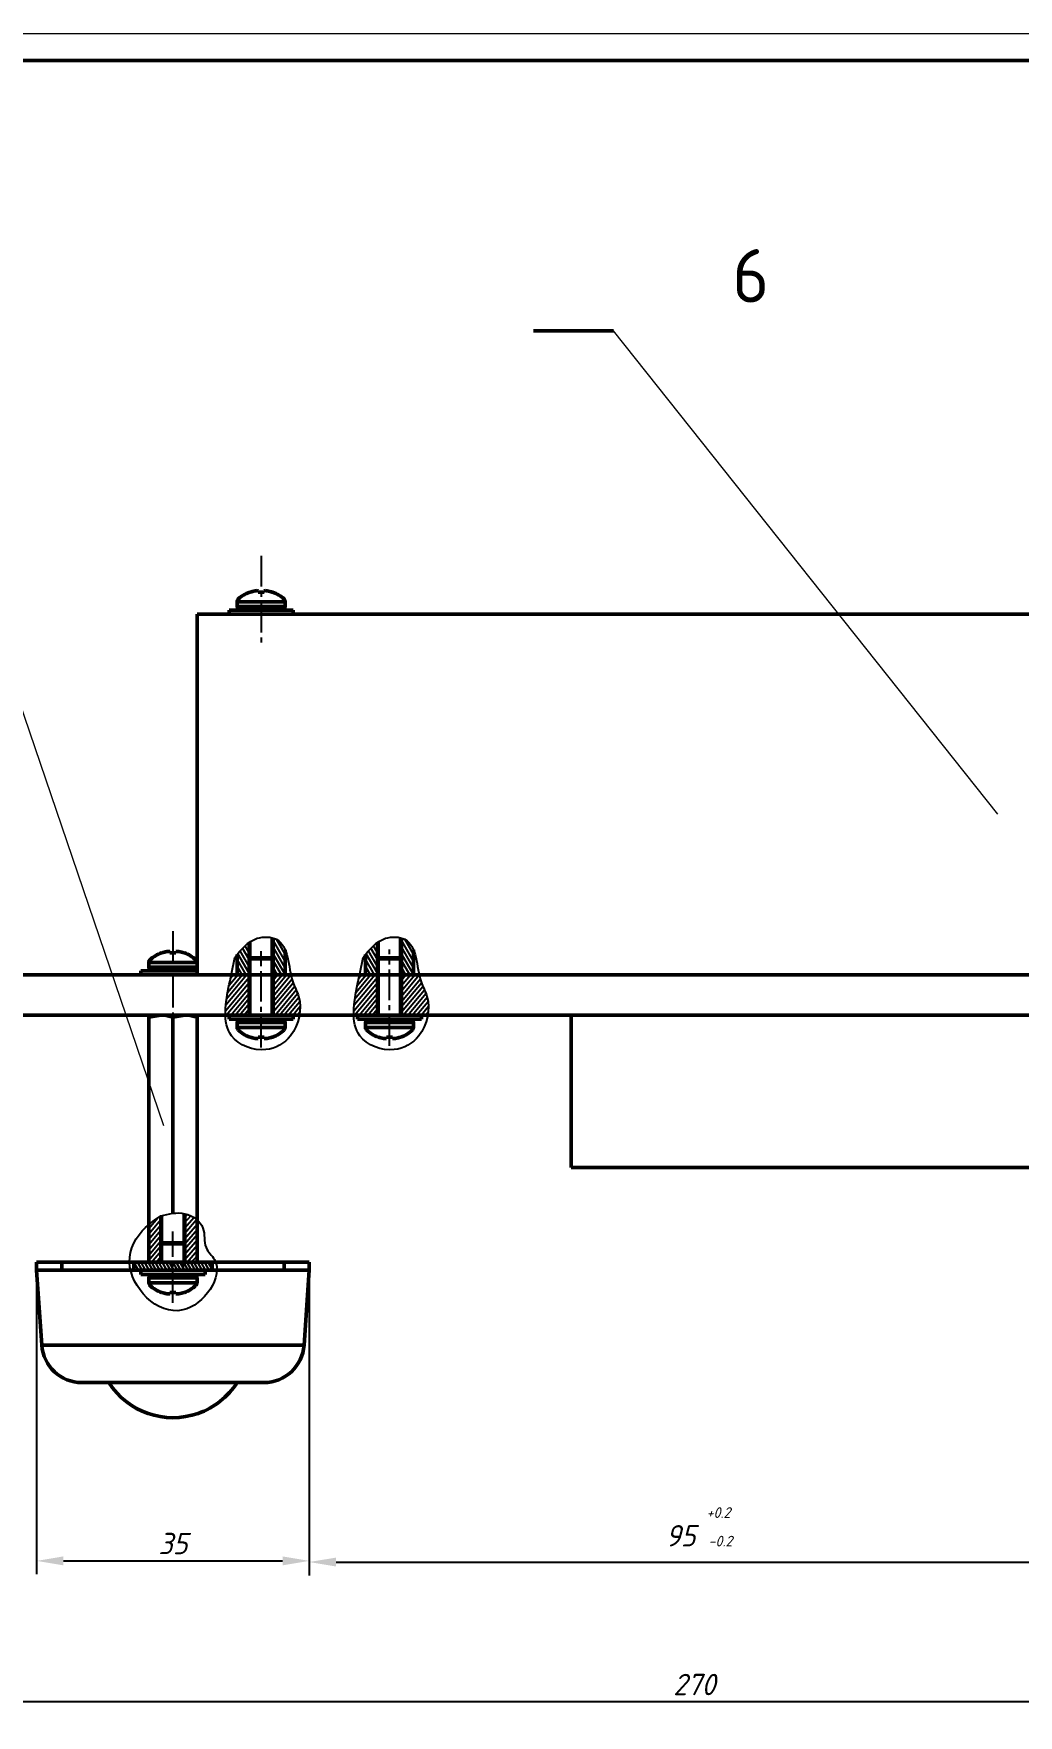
# Model space of a CAD drawing. Header units: inches. Extents: x -1846 to 3013, y 0 to 1997.
# Drawn here: x 197.4 to 381.6, y 526.3 to 841 of the extents above; entities that cross this region are included whole.
import ezdxf

# ---------------------------------------------------------------- set-up
doc = ezdxf.new("R2010")
doc.units = ezdxf.units.IN
doc.linetypes.add('CENTER2', pattern=[28.575, 19.05, -3.175, 3.175, -3.175])
doc.layers.get('0').update_dxf_attribs({"color": 2, "lineweight": 0})
for name, color, linetype, lineweight in [('Basic', 7, 'Continuous', 50), ('Center', 1, 'CENTER2', 25), ('Thin', 3, 'Continuous', 25)]:
    doc.layers.add(name, color=color, linetype=linetype, lineweight=lineweight)
doc.styles.add('Annotative', font='')
doc.styles.get("Standard").update_dxf_attribs({"font": '', "height": 4})
doc.styles.get('Annotative').set_extended_font_data('TCVN 7284', italic=True)
doc.styles.get('Standard').set_extended_font_data('TCVN 7284', italic=True)
doc.dimstyles.new('TCVN 7284', dxfattribs={"dimscale": 2, "dimtxt": 4, "dimasz": 2.5, "dimexe": 1.25, "dimexo": 0.625, "dimtad": 1, "dimtoh": 1, "dimdec": 0, "dimlfac": 0.66, "dimtxsty": 'Standard', "dimcen": 2.5, "dimclrd": 7, "dimclre": 7, "dimclrt": 7, "dimadec": 0, "dimazin": 0, "dimtfac": 1, "dimtdec": 0, "dimtofl": 0, "dimtmove": 0, "dimatfit": 3, "dimfxl": 1, "dimlwd": 25, "dimlwe": 25, "dimarcsym": 0})
pattern_1 = [(50, (1656.0918, -181.116), (-0.48643822, 0.40817013), [])]

# ---------------------------------------------------------------- blocks, each defined once
blk = doc.blocks.new('*D20')
at = {"layer": 'Defpoints', "color": 0, "ltscale": 0.3, "transparency": 16777216}
for p in [(523.48, 657.37), (118.48, 619.87), (118.48, 528.83)]:
    blk.add_point(p, dxfattribs=at)
at = {"layer": 'Thin', "color": 7, "linetype": 'Continuous', "lineweight": 25, "ltscale": 0.3, "transparency": 16777216}
for p, q in [((523.48, 656.12), (523.48, 526.33)), ((118.48, 618.62), (118.48, 526.33)), ((518.48, 528.83), (123.48, 528.83))]:
    blk.add_line(p, q, dxfattribs=at)
at = {"layer": 'Thin', "color": 7, "ltscale": 0.3, "transparency": 16777216}
for points in [[(123.48, 529.66), (123.48, 527.99), (118.48, 528.83)], [(518.48, 529.66), (518.48, 527.99), (523.48, 528.83)]]:
    blk.add_solid(points, dxfattribs=at)
at = {"layer": 'Thin', "color": 7, "ltscale": 0.3, "transparency": 16777216, "insert": (320.98, 532.1), "char_height": 4, "attachment_point": 5}
blk.add_mtext('270', dxfattribs=at)
blk = doc.blocks.new('*D21')
at = {"layer": 'Defpoints', "color": 0, "ltscale": 0.3, "transparency": 16777216}
for p in [(197.98, 609.6), (248.98, 609.6), (248.98, 555.23)]:
    blk.add_point(p, dxfattribs=at)
at = {"layer": 'Thin', "color": 7, "linetype": 'Continuous', "lineweight": 25, "ltscale": 0.3, "transparency": 16777216}
for p, q in [((197.98, 608.35), (197.98, 552.73)), ((248.98, 608.35), (248.98, 552.73)), ((202.98, 555.23), (243.98, 555.23))]:
    blk.add_line(p, q, dxfattribs=at)
at = {"layer": 'Thin', "color": 7, "ltscale": 0.3, "transparency": 16777216}
for points in [[(202.98, 556.07), (202.98, 554.4), (197.98, 555.23)], [(243.98, 556.07), (243.98, 554.4), (248.98, 555.23)]]:
    blk.add_solid(points, dxfattribs=at)
at = {"layer": 'Thin', "color": 7, "ltscale": 0.3, "transparency": 16777216, "insert": (223.48, 558.48), "char_height": 4, "attachment_point": 5}
blk.add_mtext('35', dxfattribs=at)
blk = doc.blocks.new('*D22')
at = {"layer": 'Defpoints', "color": 0, "ltscale": 0.3, "transparency": 16777216}
for p in [(394.77, 628.87), (248.98, 609.6), (394.77, 555.02)]:
    blk.add_point(p, dxfattribs=at)
at = {"layer": 'Thin', "color": 7, "linetype": 'Continuous', "lineweight": 25, "ltscale": 0.3, "transparency": 16777216}
for p, q in [((394.77, 627.62), (394.77, 552.52)), ((248.98, 608.35), (248.98, 552.52)), ((253.98, 555.02), (389.77, 555.02))]:
    blk.add_line(p, q, dxfattribs=at)
at = {"layer": 'Thin', "color": 7, "ltscale": 0.3, "transparency": 16777216}
for points in [[(253.98, 555.85), (253.98, 554.18), (248.98, 555.02)], [(389.77, 555.85), (389.77, 554.18), (394.77, 555.02)]]:
    blk.add_solid(points, dxfattribs=at)
at = {"layer": 'Thin', "color": 7, "ltscale": 0.3, "transparency": 16777216, "insert": (321.87, 561.6), "char_height": 4, "attachment_point": 5}
blk.add_mtext('   {\\H0.5x;+0.2}\\P95 {\\H0.5x;-0.2}', dxfattribs=at)

msp = doc.modelspace()

# ---------------------------------------------------------------- hatches: boundary and pattern name
at = {"layer": 'Thin', "ltscale": 0.3}
h = msp.add_hatch(dxfattribs=at)
h.set_pattern_fill('ANSI31', color=256, scale=0.2, angle=75)
h.set_pattern_definition([(120, (1656.0918, -181.116), (-0.54992613, -0.3175), [])])
edge = h.paths.add_edge_path()
edge.add_spline(control_points=[(237.73, 670.95), (236.88, 670.35), (236.16, 669.53), (235.48, 668.67)], knot_values=[51.261888, 51.261888, 51.261888, 51.261888, 54.420323, 54.420323, 54.420323, 54.420323], degree=3, periodic=0)
edge.add_line((235.48, 668.67), (235.48, 664.87))
edge.add_line((235.48, 664.87), (237.73, 664.87))
edge.add_line((237.73, 664.87), (237.73, 670.95))
edge = h.paths.add_edge_path()
edge.add_spline(control_points=[(244.48, 669.56), (244.46, 669.6), (244.44, 669.64), (244.42, 669.68)], knot_values=[43.08885, 43.08885, 43.08885, 43.08885, 43.230797, 43.230797, 43.230797, 43.230797], degree=3, periodic=0)
edge.add_spline(control_points=[(244.42, 669.68), (244.37, 669.8), (244.32, 669.91), (244.27, 670.02)], knot_values=[43.230797, 43.230797, 43.230797, 43.230797, 43.621142, 43.621142, 43.621142, 43.621142], degree=3, periodic=0)
edge.add_spline(control_points=[(244.27, 670.02), (244.22, 670.12), (244.17, 670.2), (244.12, 670.29)], knot_values=[43.621142, 43.621142, 43.621142, 43.621142, 43.944085, 43.944085, 43.944085, 43.944085], degree=3, periodic=0)
edge.add_spline(control_points=[(244.12, 670.29), (244.07, 670.37), (244.03, 670.45), (243.97, 670.52)], knot_values=[43.944085, 43.944085, 43.944085, 43.944085, 44.238556, 44.238556, 44.238556, 44.238556], degree=3, periodic=0)
edge.add_spline(control_points=[(243.97, 670.52), (243.94, 670.57), (243.9, 670.63), (243.86, 670.68)], knot_values=[44.238556, 44.238556, 44.238556, 44.238556, 44.453025, 44.453025, 44.453025, 44.453025], degree=3, periodic=0)
edge.add_spline(control_points=[(243.86, 670.68), (243.83, 670.73), (243.79, 670.77), (243.75, 670.82)], knot_values=[44.453025, 44.453025, 44.453025, 44.453025, 44.650365, 44.650365, 44.650365, 44.650365], degree=3, periodic=0)
edge.add_spline(control_points=[(243.75, 670.82), (243.71, 670.87), (243.67, 670.91), (243.62, 670.96)], knot_values=[44.650365, 44.650365, 44.650365, 44.650365, 44.865447, 44.865447, 44.865447, 44.865447], degree=3, periodic=0)
edge.add_spline(control_points=[(243.62, 670.96), (243.58, 671), (243.54, 671.04), (243.5, 671.08)], knot_values=[44.865447, 44.865447, 44.865447, 44.865447, 45.062289, 45.062289, 45.062289, 45.062289], degree=3, periodic=0)
edge.add_spline(control_points=[(243.5, 671.08), (243.45, 671.13), (243.4, 671.17), (243.35, 671.21)], knot_values=[45.062289, 45.062289, 45.062289, 45.062289, 45.277881, 45.277881, 45.277881, 45.277881], degree=3, periodic=0)
edge.add_spline(control_points=[(243.35, 671.21), (243.31, 671.25), (243.26, 671.28), (243.21, 671.32)], knot_values=[45.277881, 45.277881, 45.277881, 45.277881, 45.4743, 45.4743, 45.4743, 45.4743], degree=3, periodic=0)
edge.add_spline(control_points=[(243.21, 671.32), (243.16, 671.36), (243.11, 671.39), (243.05, 671.43)], knot_values=[45.4743, 45.4743, 45.4743, 45.4743, 45.690323, 45.690323, 45.690323, 45.690323], degree=3, periodic=0)
edge.add_spline(control_points=[(243.05, 671.43), (243, 671.46), (242.95, 671.49), (242.9, 671.52)], knot_values=[45.690323, 45.690323, 45.690323, 45.690323, 45.886363, 45.886363, 45.886363, 45.886363], degree=3, periodic=0)
edge.add_spline(control_points=[(242.9, 671.52), (242.89, 671.53), (242.83, 671.56), (242.77, 671.59), (242.72, 671.61)], knot_values=[45.886363, 45.886363, 45.886363, 45.886363, 45.92988, 46.099942, 46.099942, 46.099942, 46.099942], degree=3, periodic=0)
edge.add_spline(control_points=[(242.72, 671.61), (242.67, 671.63), (242.61, 671.66), (242.55, 671.68)], knot_values=[46.099942, 46.099942, 46.099942, 46.099942, 46.298371, 46.298371, 46.298371, 46.298371], degree=3, periodic=0)
edge.add_spline(control_points=[(242.55, 671.68), (242.49, 671.71), (242.42, 671.73), (242.36, 671.75)], knot_values=[46.298371, 46.298371, 46.298371, 46.298371, 46.512031, 46.512031, 46.512031, 46.512031], degree=3, periodic=0)
edge.add_spline(control_points=[(242.36, 671.75), (242.31, 671.77), (242.27, 671.78), (242.23, 671.79)], knot_values=[46.512031, 46.512031, 46.512031, 46.512031, 46.650452, 46.650452, 46.650452, 46.650452], degree=3, periodic=0)
edge.add_line((242.23, 671.79), (242.23, 664.87))
edge.add_line((242.23, 664.87), (244.48, 664.87))
edge.add_line((244.48, 664.87), (244.48, 669.56))
h = msp.add_hatch(dxfattribs=at)
h.set_pattern_fill('ANSI31', color=256, scale=0.2, angle=75)
h.set_pattern_definition([(120, (1680.0918, -181.116), (-0.54992613, -0.3175), [])])
edge = h.paths.add_edge_path()
edge.add_spline(control_points=[(261.73, 670.95), (260.88, 670.35), (260.16, 669.53), (259.48, 668.67)], knot_values=[51.261888, 51.261888, 51.261888, 51.261888, 54.420323, 54.420323, 54.420323, 54.420323], degree=3, periodic=0)
edge.add_line((259.48, 668.67), (259.48, 664.87))
edge.add_line((259.48, 664.87), (261.73, 664.87))
edge.add_line((261.73, 664.87), (261.73, 670.95))
edge = h.paths.add_edge_path()
edge.add_spline(control_points=[(268.48, 669.56), (268.46, 669.6), (268.44, 669.64), (268.42, 669.68)], knot_values=[43.08885, 43.08885, 43.08885, 43.08885, 43.230797, 43.230797, 43.230797, 43.230797], degree=3, periodic=0)
edge.add_spline(control_points=[(268.42, 669.68), (268.37, 669.8), (268.32, 669.91), (268.27, 670.02)], knot_values=[43.230797, 43.230797, 43.230797, 43.230797, 43.621142, 43.621142, 43.621142, 43.621142], degree=3, periodic=0)
edge.add_spline(control_points=[(268.27, 670.02), (268.22, 670.12), (268.17, 670.2), (268.12, 670.29)], knot_values=[43.621142, 43.621142, 43.621142, 43.621142, 43.944085, 43.944085, 43.944085, 43.944085], degree=3, periodic=0)
edge.add_spline(control_points=[(268.12, 670.29), (268.07, 670.37), (268.03, 670.45), (267.97, 670.52)], knot_values=[43.944085, 43.944085, 43.944085, 43.944085, 44.238556, 44.238556, 44.238556, 44.238556], degree=3, periodic=0)
edge.add_spline(control_points=[(267.97, 670.52), (267.94, 670.57), (267.9, 670.63), (267.86, 670.68)], knot_values=[44.238556, 44.238556, 44.238556, 44.238556, 44.453025, 44.453025, 44.453025, 44.453025], degree=3, periodic=0)
edge.add_spline(control_points=[(267.86, 670.68), (267.83, 670.73), (267.79, 670.77), (267.75, 670.82)], knot_values=[44.453025, 44.453025, 44.453025, 44.453025, 44.650365, 44.650365, 44.650365, 44.650365], degree=3, periodic=0)
edge.add_spline(control_points=[(267.75, 670.82), (267.71, 670.87), (267.67, 670.91), (267.62, 670.96)], knot_values=[44.650365, 44.650365, 44.650365, 44.650365, 44.865447, 44.865447, 44.865447, 44.865447], degree=3, periodic=0)
edge.add_spline(control_points=[(267.62, 670.96), (267.58, 671), (267.54, 671.04), (267.5, 671.08)], knot_values=[44.865447, 44.865447, 44.865447, 44.865447, 45.062289, 45.062289, 45.062289, 45.062289], degree=3, periodic=0)
edge.add_spline(control_points=[(267.5, 671.08), (267.45, 671.13), (267.4, 671.17), (267.35, 671.21)], knot_values=[45.062289, 45.062289, 45.062289, 45.062289, 45.277881, 45.277881, 45.277881, 45.277881], degree=3, periodic=0)
edge.add_spline(control_points=[(267.35, 671.21), (267.31, 671.25), (267.26, 671.28), (267.21, 671.32)], knot_values=[45.277881, 45.277881, 45.277881, 45.277881, 45.4743, 45.4743, 45.4743, 45.4743], degree=3, periodic=0)
edge.add_spline(control_points=[(267.21, 671.32), (267.16, 671.36), (267.11, 671.39), (267.05, 671.43)], knot_values=[45.4743, 45.4743, 45.4743, 45.4743, 45.690323, 45.690323, 45.690323, 45.690323], degree=3, periodic=0)
edge.add_spline(control_points=[(267.05, 671.43), (267, 671.46), (266.95, 671.49), (266.9, 671.52)], knot_values=[45.690323, 45.690323, 45.690323, 45.690323, 45.886363, 45.886363, 45.886363, 45.886363], degree=3, periodic=0)
edge.add_spline(control_points=[(266.9, 671.52), (266.89, 671.53), (266.83, 671.56), (266.77, 671.59), (266.72, 671.61)], knot_values=[45.886363, 45.886363, 45.886363, 45.886363, 45.92988, 46.099942, 46.099942, 46.099942, 46.099942], degree=3, periodic=0)
edge.add_spline(control_points=[(266.72, 671.61), (266.67, 671.63), (266.61, 671.66), (266.55, 671.68)], knot_values=[46.099942, 46.099942, 46.099942, 46.099942, 46.298371, 46.298371, 46.298371, 46.298371], degree=3, periodic=0)
edge.add_spline(control_points=[(266.55, 671.68), (266.49, 671.71), (266.42, 671.73), (266.36, 671.75)], knot_values=[46.298371, 46.298371, 46.298371, 46.298371, 46.512031, 46.512031, 46.512031, 46.512031], degree=3, periodic=0)
edge.add_spline(control_points=[(266.36, 671.75), (266.31, 671.77), (266.27, 671.78), (266.23, 671.79)], knot_values=[46.512031, 46.512031, 46.512031, 46.512031, 46.650452, 46.650452, 46.650452, 46.650452], degree=3, periodic=0)
edge.add_line((266.23, 671.79), (266.23, 664.87))
edge.add_line((266.23, 664.87), (268.48, 664.87))
edge.add_line((268.48, 664.87), (268.48, 669.56))
h = msp.add_hatch(dxfattribs=at)
h.set_pattern_fill('ANSI31', color=256, scale=0.2, angle=5)
h.set_pattern_definition(pattern_1)
edge = h.paths.add_edge_path()
edge.add_line((237.73, 664.87), (234.38, 664.87))
edge.add_spline(control_points=[(234.38, 664.87), (234.26, 664.3), (233.77, 661.9), (233.24, 659.23), (233.28, 657.37)], knot_values=[3.376613, 3.376613, 3.376613, 3.376613, 5.100631, 10.519226, 10.519226, 10.519226, 10.519226], degree=3, periodic=0)
edge.add_line((233.28, 657.37), (237.73, 657.37))
edge.add_line((237.73, 657.37), (237.73, 664.87))
edge = h.paths.add_edge_path()
edge.add_spline(control_points=[(247.25, 659.19), (247.25, 659.36), (247.23, 659.52), (247.21, 659.67)], knot_values=[32.800414, 32.800414, 32.800414, 32.800414, 33.27529, 33.27529, 33.27529, 33.27529], degree=3, periodic=0)
edge.add_spline(control_points=[(247.21, 659.67), (247.2, 659.82), (247.18, 659.96), (247.15, 660.1)], knot_values=[33.27529, 33.27529, 33.27529, 33.27529, 33.706842, 33.706842, 33.706842, 33.706842], degree=3, periodic=0)
edge.add_spline(control_points=[(247.15, 660.1), (247.13, 660.26), (247.09, 660.42), (247.06, 660.57)], knot_values=[33.706842, 33.706842, 33.706842, 33.706842, 34.182025, 34.182025, 34.182025, 34.182025], degree=3, periodic=0)
edge.add_spline(control_points=[(247.06, 660.57), (247.03, 660.66), (246.98, 660.87), (246.91, 661.07), (246.87, 661.19)], knot_values=[34.182025, 34.182025, 34.182025, 34.182025, 34.456669, 34.841739, 34.841739, 34.841739, 34.841739], degree=3, periodic=0)
edge.add_spline(control_points=[(246.87, 661.19), (246.76, 661.51), (246.63, 661.83), (246.5, 662.14)], knot_values=[34.841739, 34.841739, 34.841739, 34.841739, 35.876286, 35.876286, 35.876286, 35.876286], degree=3, periodic=0)
edge.add_spline(control_points=[(246.5, 662.14), (246.33, 662.53), (246.16, 662.91), (246.01, 663.32)], knot_values=[35.876286, 35.876286, 35.876286, 35.876286, 37.143834, 37.143834, 37.143834, 37.143834], degree=3, periodic=0)
edge.add_spline(control_points=[(246.01, 663.32), (245.98, 663.41), (245.83, 663.84), (245.7, 664.28), (245.62, 664.64)], knot_values=[37.143834, 37.143834, 37.143834, 37.143834, 37.426077, 38.433115, 38.433115, 38.433115, 38.433115], degree=3, periodic=0)
edge.add_spline(control_points=[(245.62, 664.64), (245.6, 664.72), (245.58, 664.79), (245.57, 664.87)], knot_values=[38.433115, 38.433115, 38.433115, 38.433115, 38.649825, 38.649825, 38.649825, 38.649825], degree=3, periodic=0)
edge.add_line((245.57, 664.87), (242.23, 664.87))
edge.add_line((242.23, 664.87), (242.23, 657.37))
edge.add_line((242.23, 657.37), (247.14, 657.37))
edge.add_spline(control_points=[(247.14, 657.37), (247.17, 657.52), (247.19, 657.67), (247.21, 657.81)], knot_values=[31.033763, 31.033763, 31.033763, 31.033763, 31.462315, 31.462315, 31.462315, 31.462315], degree=3, periodic=0)
edge.add_spline(control_points=[(247.21, 657.81), (247.22, 657.96), (247.24, 658.11), (247.25, 658.26)], knot_values=[31.462315, 31.462315, 31.462315, 31.462315, 31.893632, 31.893632, 31.893632, 31.893632], degree=3, periodic=0)
edge.add_spline(control_points=[(247.25, 658.26), (247.26, 658.42), (247.26, 658.59), (247.26, 658.75)], knot_values=[31.893632, 31.893632, 31.893632, 31.893632, 32.368735, 32.368735, 32.368735, 32.368735], degree=3, periodic=0)
edge.add_spline(control_points=[(247.26, 658.75), (247.26, 658.9), (247.26, 659.05), (247.25, 659.19)], knot_values=[32.368735, 32.368735, 32.368735, 32.368735, 32.800414, 32.800414, 32.800414, 32.800414], degree=3, periodic=0)
h = msp.add_hatch(dxfattribs=at)
h.set_pattern_fill('ANSI31', color=256, scale=0.2, angle=5)
h.set_pattern_definition([(50, (1680.0918, -181.116), (-0.48643822, 0.40817013), [])])
edge = h.paths.add_edge_path()
edge.add_line((261.73, 664.87), (258.38, 664.87))
edge.add_spline(control_points=[(258.38, 664.87), (258.26, 664.3), (257.77, 661.9), (257.24, 659.23), (257.28, 657.37)], knot_values=[3.376613, 3.376613, 3.376613, 3.376613, 5.100631, 10.519226, 10.519226, 10.519226, 10.519226], degree=3, periodic=0)
edge.add_line((257.28, 657.37), (261.73, 657.37))
edge.add_line((261.73, 657.37), (261.73, 664.87))
edge = h.paths.add_edge_path()
edge.add_spline(control_points=[(271.25, 659.19), (271.25, 659.36), (271.23, 659.52), (271.21, 659.67)], knot_values=[32.800414, 32.800414, 32.800414, 32.800414, 33.27529, 33.27529, 33.27529, 33.27529], degree=3, periodic=0)
edge.add_spline(control_points=[(271.21, 659.67), (271.2, 659.82), (271.18, 659.96), (271.15, 660.1)], knot_values=[33.27529, 33.27529, 33.27529, 33.27529, 33.706842, 33.706842, 33.706842, 33.706842], degree=3, periodic=0)
edge.add_spline(control_points=[(271.15, 660.1), (271.13, 660.26), (271.09, 660.42), (271.06, 660.57)], knot_values=[33.706842, 33.706842, 33.706842, 33.706842, 34.182025, 34.182025, 34.182025, 34.182025], degree=3, periodic=0)
edge.add_spline(control_points=[(271.06, 660.57), (271.03, 660.66), (270.98, 660.87), (270.91, 661.07), (270.87, 661.19)], knot_values=[34.182025, 34.182025, 34.182025, 34.182025, 34.456669, 34.841739, 34.841739, 34.841739, 34.841739], degree=3, periodic=0)
edge.add_spline(control_points=[(270.87, 661.19), (270.76, 661.51), (270.63, 661.83), (270.5, 662.14)], knot_values=[34.841739, 34.841739, 34.841739, 34.841739, 35.876286, 35.876286, 35.876286, 35.876286], degree=3, periodic=0)
edge.add_spline(control_points=[(270.5, 662.14), (270.33, 662.53), (270.16, 662.91), (270.01, 663.32)], knot_values=[35.876286, 35.876286, 35.876286, 35.876286, 37.143834, 37.143834, 37.143834, 37.143834], degree=3, periodic=0)
edge.add_spline(control_points=[(270.01, 663.32), (269.98, 663.41), (269.83, 663.84), (269.7, 664.28), (269.62, 664.64)], knot_values=[37.143834, 37.143834, 37.143834, 37.143834, 37.426077, 38.433115, 38.433115, 38.433115, 38.433115], degree=3, periodic=0)
edge.add_spline(control_points=[(269.62, 664.64), (269.6, 664.72), (269.58, 664.79), (269.57, 664.87)], knot_values=[38.433115, 38.433115, 38.433115, 38.433115, 38.649825, 38.649825, 38.649825, 38.649825], degree=3, periodic=0)
edge.add_line((269.57, 664.87), (266.23, 664.87))
edge.add_line((266.23, 664.87), (266.23, 657.37))
edge.add_line((266.23, 657.37), (271.14, 657.37))
edge.add_spline(control_points=[(271.14, 657.37), (271.17, 657.52), (271.19, 657.67), (271.21, 657.81)], knot_values=[31.033763, 31.033763, 31.033763, 31.033763, 31.462315, 31.462315, 31.462315, 31.462315], degree=3, periodic=0)
edge.add_spline(control_points=[(271.21, 657.81), (271.22, 657.96), (271.24, 658.11), (271.25, 658.26)], knot_values=[31.462315, 31.462315, 31.462315, 31.462315, 31.893632, 31.893632, 31.893632, 31.893632], degree=3, periodic=0)
edge.add_spline(control_points=[(271.25, 658.26), (271.26, 658.42), (271.26, 658.59), (271.26, 658.75)], knot_values=[31.893632, 31.893632, 31.893632, 31.893632, 32.368735, 32.368735, 32.368735, 32.368735], degree=3, periodic=0)
edge.add_spline(control_points=[(271.26, 658.75), (271.26, 658.9), (271.26, 659.05), (271.25, 659.19)], knot_values=[32.368735, 32.368735, 32.368735, 32.368735, 32.800414, 32.800414, 32.800414, 32.800414], degree=3, periodic=0)
h = msp.add_hatch(dxfattribs=at)
h.set_pattern_fill('ANSI31', color=256, scale=0.2, angle=5)
h.set_pattern_definition(pattern_1)
edge = h.paths.add_edge_path()
edge.add_spline(control_points=[(218.98, 611.5), (218.98, 611.45), (218.98, 611.21), (218.98, 611.15), (218.98, 611.1)], knot_values=[0, 0, 0, 0, 0.195092, 1, 1, 1, 1], degree=3, periodic=0)
edge.add_line((218.98, 611.1), (221.23, 611.1))
edge.add_line((221.23, 611.1), (221.23, 619.79))
edge.add_spline(control_points=[(221.23, 619.79), (220.46, 619.27), (219.69, 618.75), (218.98, 618.16)], knot_values=[0, 0, 0, 0, 2.784712, 2.784712, 2.784712, 2.784712], degree=3, periodic=0)
edge.add_line((218.98, 618.16), (218.98, 611.5))
edge = h.paths.add_edge_path(flags=17)
edge.add_spline(control_points=[(227.98, 619.06), (227.34, 619.61), (226.53, 620.01), (225.73, 620.19)], knot_values=[43.631797, 43.631797, 43.631797, 43.631797, 46.034733, 46.034733, 46.034733, 46.034733], degree=3, periodic=0)
edge.add_line((225.73, 620.19), (225.73, 611.1))
edge.add_line((225.73, 611.1), (227.98, 611.1))
edge.add_spline(control_points=[(227.98, 611.1), (227.98, 611.15), (227.98, 611.21), (227.98, 611.45), (227.98, 611.5)], knot_values=[0, 0, 0, 0, 0.804908, 1, 1, 1, 1], degree=3, periodic=0)
edge.add_line((227.98, 611.5), (227.98, 619.06))
at = {"layer": 'Thin'}
h = msp.add_hatch(dxfattribs=at)
h.set_pattern_fill('ANSI31', color=256, scale=0.18, angle=75)
h.set_pattern_definition([(120, (-82.9891, -290.3118), (-0.49493352, -0.28575), [])])
h.paths.add_polyline_path([(223.48, 611.1), (216.14, 611.1), (216.14, 609.6), (223.48, 609.6)])
h.paths.add_polyline_path([(230.81, 611.1), (223.48, 611.1), (223.48, 609.6), (230.81, 609.6)])

# ---------------------------------------------------------------- linework, layer by layer
for p, q in [((0, 841), (1189, 841)), ((221.79, 636.62), (171.09, 785.41)), ((377.76, 694.96), (305.89, 785.41))]:
    msp.add_line(p, q)
at = {"layer": 'Basic'}
for p, q in [((25, 836), (1184, 836)), ((305.89, 785.41), (290.89, 785.41)), ((237.83, 736.49), (237.9, 736.49)), ((239.39, 736.74), (239.41, 736.49)), ((239.41, 736.49), (240.54, 736.49)), ((240.54, 736.49), (240.56, 736.74)), ((242.05, 736.49), (242.13, 736.49)), ((235.48, 734.71), (235.48, 733.8)), ((235.48, 734.71), (244.48, 734.71)), ((235.48, 733.8), (244.48, 733.8)), ((244.48, 733.8), (244.48, 734.71)), ((227.98, 732.37), (517.48, 732.37)), ((227.98, 724.87), (227.98, 732.37)), ((233.98, 733.12), (233.98, 732.37)), ((233.98, 733.12), (245.98, 733.12)), ((245.98, 732.37), (245.98, 733.12)), ((227.98, 664.87), (227.98, 724.87)), ((237.73, 657.37), (237.73, 670.95)), ((242.23, 671.79), (242.23, 657.37)), ((261.73, 657.37), (261.73, 670.95)), ((266.23, 671.79), (266.23, 657.37)), ((218.98, 667.21), (218.98, 666.3)), ((218.98, 667.21), (227.98, 667.21)), ((221.33, 668.99), (221.4, 668.99)), ((222.89, 669.24), (222.91, 668.99)), ((222.91, 668.99), (224.04, 668.99)), ((224.04, 668.99), (224.06, 669.24)), ((225.55, 668.99), (225.63, 668.99)), ((235.48, 664.87), (235.48, 668.67)), ((237.73, 667.87), (238.03, 668.07)), ((237.73, 667.87), (242.23, 667.87)), ((241.93, 668.07), (238.03, 668.07)), ((242.23, 667.87), (241.93, 668.07)), ((244.48, 664.87), (244.48, 669.56)), ((259.48, 664.87), (259.48, 668.67)), ((261.73, 667.87), (262.03, 668.07)), ((261.73, 667.87), (266.23, 667.87)), ((265.93, 668.07), (262.03, 668.07)), ((266.23, 667.87), (265.93, 668.07)), ((268.48, 664.87), (268.48, 669.56)), ((151, 664.87), (219.02, 664.87)), ((217.48, 665.62), (217.48, 664.87)), ((217.48, 665.62), (227.98, 665.62)), ((218.98, 666.3), (227.98, 666.3)), ((219.02, 664.87), (227.98, 664.87)), ((227.98, 664.87), (407.61, 664.87)), ((407.61, 664.87), (231.5, 664.87)), ((239.98, 664.87), (247.48, 664.87)), ((151, 657.37), (219.02, 657.37)), ((218.98, 656.97), (221.23, 657.37)), ((218.98, 611.5), (218.98, 656.97)), ((231.5, 657.37), (219.02, 657.37)), ((223.48, 656.97), (225.73, 657.37)), ((223.48, 620.24), (223.48, 656.97)), ((227.98, 611.5), (227.98, 656.97)), ((401.98, 657.37), (231.5, 657.37)), ((247.31, 657.37), (232.64, 657.37)), ((233.98, 657.37), (233.98, 656.62)), ((245.98, 656.62), (233.98, 656.62)), ((235.48, 655.95), (235.48, 655.03)), ((244.48, 655.95), (235.48, 655.95)), ((244.48, 655.03), (235.48, 655.03)), ((247.48, 657.37), (239.98, 657.37)), ((244.48, 655.03), (244.48, 655.95)), ((245.98, 656.62), (245.98, 657.37)), ((271.31, 657.37), (256.64, 657.37)), ((257.98, 657.37), (257.98, 656.62)), ((269.98, 656.62), (257.98, 656.62)), ((259.48, 655.95), (259.48, 655.03)), ((268.48, 655.95), (259.48, 655.95)), ((268.48, 655.03), (259.48, 655.03)), ((271.48, 657.37), (263.98, 657.37)), ((268.48, 655.03), (268.48, 655.95)), ((269.98, 656.62), (269.98, 657.37)), ((297.94, 657.37), (297.94, 628.87)), ((237.9, 653.25), (237.83, 653.25)), ((239.41, 653.25), (239.39, 653)), ((240.54, 653.25), (239.41, 653.25)), ((240.56, 653), (240.54, 653.25)), ((242.13, 653.25), (242.05, 653.25)), ((261.9, 653.25), (261.83, 653.25)), ((263.41, 653.25), (263.39, 653)), ((264.54, 653.25), (263.41, 653.25)), ((264.56, 653), (264.54, 653.25)), ((266.13, 653.25), (266.05, 653.25)), ((297.94, 628.87), (394.77, 628.87)), ((225.73, 620.19), (225.73, 611.1)), ((221.23, 611.1), (221.23, 619.79)), ((221.23, 614.53), (221.53, 614.73)), ((221.23, 614.53), (225.73, 614.53)), ((225.43, 614.73), (221.53, 614.73)), ((225.73, 614.53), (225.43, 614.73)), ((197.98, 611.1), (197.98, 609.6)), ((197.98, 611.1), (202.68, 611.1)), ((202.68, 609.6), (202.68, 611.1)), ((216.14, 611.1), (202.68, 611.1)), ((216.14, 609.6), (216.14, 611.1)), ((230.81, 611.1), (216.14, 611.1)), ((225.61, 611.12), (225.73, 611.1)), ((230.81, 609.6), (230.81, 611.1)), ((230.81, 611.1), (244.27, 611.1)), ((244.27, 609.6), (244.27, 611.1)), ((244.27, 611.1), (248.98, 611.1)), ((248.98, 609.6), (248.98, 611.1)), ((197.98, 609.6), (198.96, 595.57)), ((197.98, 609.6), (202.68, 609.6)), ((216.14, 609.6), (202.68, 609.6)), ((230.81, 609.6), (216.14, 609.6)), ((217.48, 609.6), (217.48, 608.85)), ((229.48, 608.85), (217.48, 608.85)), ((218.98, 608.17), (218.98, 607.26)), ((227.98, 608.17), (218.98, 608.17)), ((227.98, 607.26), (227.98, 608.17)), ((229.48, 608.85), (229.48, 609.6)), ((230.81, 609.6), (244.27, 609.6)), ((244.27, 609.6), (248.98, 609.6)), ((248, 595.57), (248.98, 609.6)), ((227.98, 607.26), (218.98, 607.26)), ((221.4, 605.47), (221.33, 605.47)), ((222.91, 605.47), (222.89, 605.22)), ((224.04, 605.47), (222.91, 605.47)), ((224.06, 605.22), (224.04, 605.47)), ((225.63, 605.47), (225.55, 605.47)), ((198.96, 595.57), (248, 595.57)), ((240.51, 588.6), (206.44, 588.6))]:
    msp.add_line(p, q, dxfattribs=at)
for centre, radius, start, end in [((239.98, 730.53), 6.34, 109.825, 132.4927), ((239.98, 730.49), 6.36, 100.1662, 109.027), ((239.6, 731.42), 5.37, 93.964, 97.9842), ((239.05, 735.73), 1.07, 71.7311, 80.5485), ((240.9, 735.73), 1.07, 99.4515, 108.2689), ((240.35, 731.42), 5.37, 82.0158, 86.036), ((239.98, 730.49), 6.36, 70.973, 79.8338), ((239.98, 730.53), 6.34, 47.5073, 70.175), ((236.15, 734.71), 0.675, 132.4927, 180), ((236.15, 733.8), 0.675, 180, 270), ((243.8, 733.8), 0.675, 270, 0), ((243.8, 734.71), 0.675, 0, 47.5073), ((219.65, 667.21), 0.675, 132.4927, 180), ((223.48, 663.03), 6.34, 109.825, 132.4927), ((223.48, 662.99), 6.36, 100.1662, 109.027), ((223.1, 663.92), 5.37, 93.964, 97.9842), ((222.55, 668.23), 1.07, 71.7311, 80.5485), ((224.4, 668.23), 1.07, 99.4515, 108.2689), ((223.85, 663.92), 5.37, 82.0158, 86.036), ((223.48, 662.99), 6.36, 70.973, 79.8338), ((223.48, 663.03), 6.34, 47.5073, 70.175), ((227.3, 667.21), 0.675, 0, 47.5073), ((219.65, 666.3), 0.675, 180, 270), ((227.3, 666.3), 0.675, 270, 0), ((236.15, 655.95), 0.675, 90, 180), ((236.15, 655.03), 0.675, 180, 227.5073), ((239.98, 659.21), 6.34, 227.5073, 250.175), ((239.98, 659.21), 6.34, 289.825, 312.4927), ((243.8, 655.95), 0.675, 0, 90), ((243.8, 655.03), 0.675, 312.4927, 0), ((260.15, 655.95), 0.675, 90, 180), ((260.15, 655.03), 0.675, 180, 227.5073), ((263.98, 659.21), 6.34, 227.5073, 250.175), ((263.98, 659.21), 6.34, 289.825, 312.4927), ((267.8, 655.95), 0.675, 0, 90), ((267.8, 655.03), 0.675, 312.4927, 0), ((239.98, 659.26), 6.36, 250.973, 259.8338), ((239.6, 658.32), 5.37, 262.0158, 266.036), ((239.05, 654.01), 1.07, 279.4515, 288.2689), ((240.9, 654.01), 1.07, 251.7311, 260.5485), ((240.35, 658.32), 5.37, 273.964, 277.9842), ((239.98, 659.26), 6.36, 280.1662, 289.027), ((263.98, 659.26), 6.36, 250.973, 259.8338), ((263.6, 658.32), 5.37, 262.0158, 266.036), ((263.05, 654.01), 1.07, 279.4515, 288.2689), ((264.9, 654.01), 1.07, 251.7311, 260.5485), ((264.35, 658.32), 5.37, 273.964, 277.9842), ((263.98, 659.26), 6.36, 280.1662, 289.027), ((219.65, 608.17), 0.675, 90, 180), ((227.3, 608.17), 0.675, 0, 90), ((219.65, 607.26), 0.675, 180, 227.5073), ((223.48, 611.43), 6.34, 227.5073, 250.175), ((223.48, 611.48), 6.36, 250.973, 259.8338), ((223.1, 610.55), 5.37, 262.0158, 266.036), ((222.55, 606.24), 1.07, 279.4515, 288.2689), ((224.4, 606.24), 1.07, 251.7311, 260.5485), ((223.85, 610.55), 5.37, 273.964, 277.9842), ((223.48, 611.48), 6.36, 280.1662, 289.027), ((223.48, 611.43), 6.34, 289.825, 312.4927), ((227.3, 607.26), 0.675, 312.4927, 0), ((206.44, 596.1), 7.5, 184, 270), ((240.51, 596.1), 7.5, 270, 356), ((223.48, 596.28), 14.25, 212.6369, 289.3348), ((223.48, 596.28), 14.25, 289.3348, 327.3631)]:
    msp.add_arc(centre, radius, start, end, dxfattribs=at)
for points, knots in [([(218.98, 657.37), (218.98, 657.32), (218.98, 657.25), (218.98, 657.01), (218.98, 656.97)], [0, 0, 0, 0, 0.8049075, 1, 1, 1, 1]), ([(221.23, 657.37), (221.28, 657.37), (222.04, 657.36), (222.78, 657.16), (223.48, 656.97)], [0, 0, 0, 0, 0.0701596, 1, 1, 1, 1]), ([(225.73, 657.37), (225.78, 657.37), (226.54, 657.36), (227.28, 657.16), (227.98, 656.97)], [0, 0, 0, 0, 0.07016, 1, 1, 1, 1]), ([(227.98, 656.97), (227.98, 657.01), (227.98, 657.25), (227.98, 657.32), (227.98, 657.37)], [0, 0, 0, 0, 0.195092, 1, 1, 1, 1]), ([(218.98, 611.1), (218.98, 611.15), (218.98, 611.21), (218.98, 611.45), (218.98, 611.5)], [0, 0, 0, 0, 0.8049075, 1, 1, 1, 1]), ([(227.98, 611.5), (227.98, 611.45), (227.98, 611.21), (227.98, 611.15), (227.98, 611.1)], [0, 0, 0, 0, 0.195092, 1, 1, 1, 1])]:
    msp.add_open_spline(points, degree=3, knots=knots, dxfattribs=at)
msp.add_open_spline([(221.23, 611.1), (221.27, 611.1), (221.31, 611.1), (221.35, 611.1)], degree=3, dxfattribs=at)
at = {"layer": 'Center', "ltscale": 0.3}
for p, q in [((239.98, 743.26), (239.98, 726.17)), ((223.48, 673.08), (223.48, 642.27)), ((239.98, 651.3), (239.98, 669.33)), ((263.98, 651.6), (263.98, 669.62)), ((223.48, 603.53), (223.48, 616.86))]:
    msp.add_line(p, q, dxfattribs=at)
at = {"layer": 'Thin'}
for p, q in [((238.03, 657.37), (238.03, 671.15)), ((241.93, 657.37), (241.93, 671.87)), ((262.03, 657.37), (262.03, 671.15)), ((265.93, 657.37), (265.93, 671.87)), ((225.43, 609.6), (225.43, 620.26)), ((221.53, 611.1), (221.53, 619.87))]:
    msp.add_line(p, q, dxfattribs=at)
for points in [[(235.04, 668.13), (234.02, 663.13), (234.46, 653.47), (240.87, 650.89), (245.46, 653.49), (246.99, 660.83), (245.91, 663.6), (242.86, 671.54), (239.24, 671.72), (235.04, 668.13)], [(259.04, 668.13), (258.02, 663.13), (258.46, 653.47), (264.87, 650.89), (269.46, 653.49), (270.99, 660.83), (269.91, 663.6), (266.86, 671.54), (263.24, 671.72), (259.04, 668.13)], [(221.23, 619.79), (218.37, 617.62), (215.36, 611.1), (225.31, 602.18), (231.25, 611.6), (229.67, 613.86), (229.1, 617.5), (225.73, 620.19), (221.23, 619.79)]]:
    msp.add_spline(points, degree=3, dxfattribs=at)

# ---------------------------------------------------------------- texts
at = {"layer": 'Basic', "insert": (290.31, 800.69), "char_height": 10, "width": 82.5, "attachment_point": 1, "style": 'Annotative'}
msp.add_mtext('\\pxqc;{\\fTCVN 7284|b0|i0|c0|p34;6\\P}', dxfattribs=at)

# ---------------------------------------------------------------- dimensions: what is measured, and where the dimension line sits
at = {"layer": 'Thin', "ltscale": 0.3}
dim = msp.add_linear_dim(base=(118.48, 528.83), p1=(523.48, 657.37), p2=(118.48, 619.87), text='270', dimstyle='TCVN 7284', dxfattribs=at)
dim.commit()
dim.dimension.update_dxf_attribs({"geometry": '*D20', "text_midpoint": (320.98, 528.83), "dimtype": 160})
for base, p1, p2, text, picture, middle in [((394.77, 555.02), (248.98, 609.6), (394.77, 628.87), '   {\\H0.5x;+0.2}\\P95 {\\H0.5x;-0.2}', '*D22', (321.87, 561.6)), ((248.98, 555.23), (197.98, 609.6), (248.98, 609.6), '35', '*D21', (223.48, 558.48))]:
    dim = msp.add_linear_dim(base=base, p1=p1, p2=p2, text=text, dimstyle='TCVN 7284', dxfattribs=at)
    dim.commit()
    dim.dimension.update_dxf_attribs({"geometry": picture, "text_midpoint": middle})

doc.saveas('drawing.dxf')
